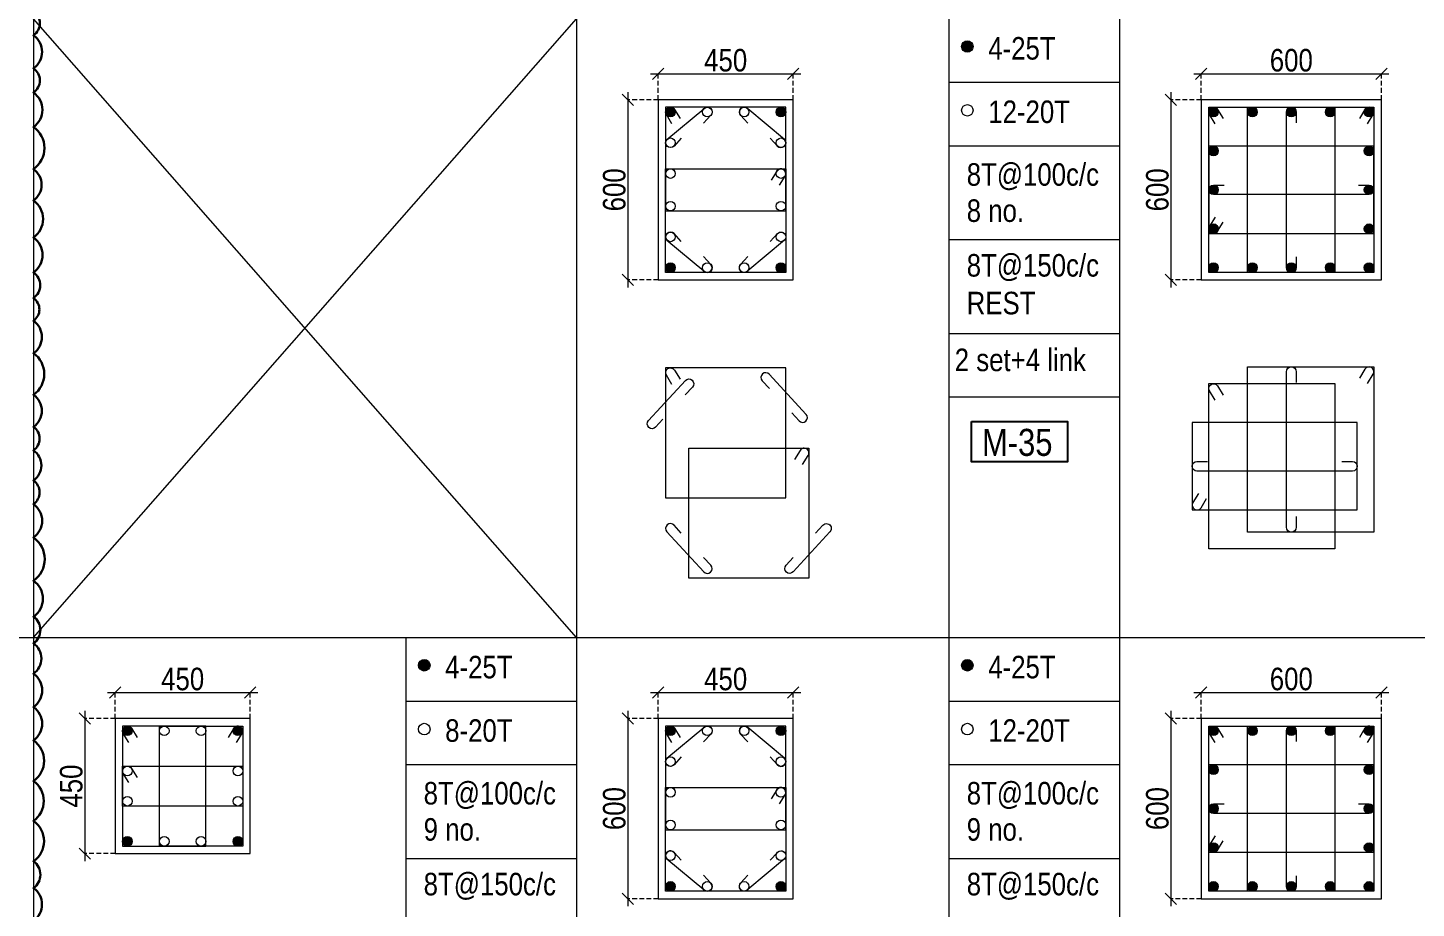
# Model space of a CAD drawing. Header units: millimetres. Extents: x 1112055 to 3390982, y -148532 to 766891.
# Drawn here: x 2129538 to 2148032, y 260026 to 271751 of the extents above; entities that cross this region are included whole.
import ezdxf
from ezdxf.enums import TextEntityAlignment as Align

# ---------------------------------------------------------------- set-up
doc = ezdxf.new("R2010")
doc.units = ezdxf.units.MM
doc.header["$PDMODE"] = 35
doc.header["$PDSIZE"] = -25
doc.linetypes.add('DASHED2', pattern=[0.375, 0.25, -0.125])
doc.linetypes.add('Hidden', pattern=[9.525, 6.35, -3.175])
for name, color, linetype, lineweight in [('B COL. SIZE DIM', 220, 'Continuous', 25), ('B COLSCH', 204, 'Continuous', 20), ('B COLUMN', 1, 'Hidden', 9), ('B STEEL', 34, 'Continuous', 15)]:
    doc.layers.add(name, color=color, linetype=linetype, lineweight=lineweight)
doc.layers.add('B TEXT', color=7, linetype='Continuous')
doc.styles.add('dim inside', font='romans.shx', dxfattribs={"width": 0.8, "height": 125})
doc.styles.add('SWINC', font='swissc.ttf')
doc.dimstyles.new('dim inside', dxfattribs={"dimtxt": 125, "dimasz": 100, "dimexe": 0, "dimexo": 0, "dimgap": 10, "dimtad": 0, "dimdec": 0, "dimzin": 0, "dimdsep": 46, "dimtxsty": 'dim inside', "dimblk": 'SMALL', "dimcen": 0.09, "dimadec": 0, "dimazin": 0, "dimtfac": 1, "dimtdec": 0, "dimtofl": 0, "dimtmove": 0, "dimatfit": 3, "dimfxl": 1, "dimtolj": 1, "dimtzin": 0, "dimarcsym": 2})

# ---------------------------------------------------------------- blocks, each defined once
blk = doc.blocks.new('_Oblique')
at = {"color": 0, "linetype": 'ByBlock', "lineweight": -2}
blk.add_line((-0.5, -0.5), (0.5, 0.5), dxfattribs=at)
blk = doc.blocks.new('*D500')
at = {"layer": 'B COL. SIZE DIM', "color": 250, "lineweight": 9, "ltscale": 250, "transparency": 16777216}
blk.add_line((2137834, 262898), (2139834, 262898), dxfattribs=at)
at = {"layer": 'B COL. SIZE DIM', "color": 250, "linetype": 'DASHED2', "lineweight": 9, "ltscale": 250, "transparency": 16777216}
for p, q in [((2137934, 262553), (2137934, 262898)), ((2139734, 262553), (2139734, 262898))]:
    blk.add_line(p, q, dxfattribs=at)
at = {"layer": 'Defpoints', "color": 0, "ltscale": 250, "transparency": 16777216}
for p in [(2139734, 262898), (2137934, 262553), (2139734, 262553)]:
    blk.add_point(p, dxfattribs=at)
at = {"layer": 'B COL. SIZE DIM', "color": 250, "lineweight": 9, "ltscale": 250, "transparency": 16777216, "xscale": 150, "yscale": 150, "zscale": 150, "rotation": 180}
blk.add_blockref('_Oblique', (2137934, 262898), dxfattribs=at)
at = {"layer": 'B COL. SIZE DIM', "color": 250, "lineweight": 9, "ltscale": 250, "transparency": 16777216, "xscale": 150, "yscale": 150, "zscale": 150}
blk.add_blockref('_Oblique', (2139734, 262898), dxfattribs=at)
at = {"layer": 'B COL. SIZE DIM', "color": 6, "ltscale": 250, "transparency": 16777216, "insert": (2138834, 263077), "char_height": 300, "attachment_point": 5, "style": 'SWINC'}
blk.add_mtext('\\A1;450', dxfattribs=at)
blk = doc.blocks.new('*D501')
at = {"layer": 'B COL. SIZE DIM', "color": 250, "lineweight": 9, "ltscale": 250, "transparency": 16777216}
blk.add_line((2137530, 262653), (2137530, 260053), dxfattribs=at)
at = {"layer": 'B COL. SIZE DIM', "color": 250, "linetype": 'DASHED2', "lineweight": 9, "ltscale": 250, "transparency": 16777216}
for p, q in [((2137934, 262553), (2137530, 262553)), ((2137934, 260153), (2137530, 260153))]:
    blk.add_line(p, q, dxfattribs=at)
at = {"layer": 'Defpoints', "color": 0, "ltscale": 250, "transparency": 16777216}
for p in [(2137934, 262553), (2137530, 260153), (2137934, 260153)]:
    blk.add_point(p, dxfattribs=at)
at = {"layer": 'B COL. SIZE DIM', "color": 250, "lineweight": 9, "ltscale": 250, "transparency": 16777216, "xscale": 150, "yscale": 150, "zscale": 150}
for p, rotation in [((2137530, 262553), 90), ((2137530, 260153), 270)]:
    blk.add_blockref('_Oblique', p, dxfattribs=dict(at, rotation=rotation))
at = {"layer": 'B COL. SIZE DIM', "color": 6, "ltscale": 250, "transparency": 16777216, "insert": (2137351, 261353), "char_height": 300, "attachment_point": 5, "rotation": 90, "style": 'SWINC'}
blk.add_mtext('\\A1;600', dxfattribs=at)
blk = doc.blocks.new('*D502')
at = {"layer": 'B COL. SIZE DIM', "color": 250, "lineweight": 9, "ltscale": 250, "transparency": 16777216}
blk.add_line((2137834, 271138), (2139834, 271138), dxfattribs=at)
at = {"layer": 'B COL. SIZE DIM', "color": 250, "linetype": 'DASHED2', "lineweight": 9, "ltscale": 250, "transparency": 16777216}
for p, q in [((2137934, 270793), (2137934, 271138)), ((2139734, 270793), (2139734, 271138))]:
    blk.add_line(p, q, dxfattribs=at)
at = {"layer": 'Defpoints', "color": 0, "ltscale": 250, "transparency": 16777216}
for p in [(2139734, 271138), (2137934, 270793), (2139734, 270793)]:
    blk.add_point(p, dxfattribs=at)
at = {"layer": 'B COL. SIZE DIM', "color": 250, "lineweight": 9, "ltscale": 250, "transparency": 16777216, "xscale": 150, "yscale": 150, "zscale": 150, "rotation": 180}
blk.add_blockref('_Oblique', (2137934, 271138), dxfattribs=at)
at = {"layer": 'B COL. SIZE DIM', "color": 250, "lineweight": 9, "ltscale": 250, "transparency": 16777216, "xscale": 150, "yscale": 150, "zscale": 150}
blk.add_blockref('_Oblique', (2139734, 271138), dxfattribs=at)
at = {"layer": 'B COL. SIZE DIM', "color": 6, "ltscale": 250, "transparency": 16777216, "insert": (2138834, 271317), "char_height": 300, "attachment_point": 5, "style": 'SWINC'}
blk.add_mtext('\\A1;450', dxfattribs=at)
blk = doc.blocks.new('*D503')
at = {"layer": 'B COL. SIZE DIM', "color": 250, "lineweight": 9, "ltscale": 250, "transparency": 16777216}
blk.add_line((2137530, 270893), (2137530, 268293), dxfattribs=at)
at = {"layer": 'B COL. SIZE DIM', "color": 250, "linetype": 'DASHED2', "lineweight": 9, "ltscale": 250, "transparency": 16777216}
for p, q in [((2137934, 270793), (2137530, 270793)), ((2137934, 268393), (2137530, 268393))]:
    blk.add_line(p, q, dxfattribs=at)
at = {"layer": 'Defpoints', "color": 0, "ltscale": 250, "transparency": 16777216}
for p in [(2137934, 270793), (2137530, 268393), (2137934, 268393)]:
    blk.add_point(p, dxfattribs=at)
at = {"layer": 'B COL. SIZE DIM', "color": 250, "lineweight": 9, "ltscale": 250, "transparency": 16777216, "xscale": 150, "yscale": 150, "zscale": 150}
for p, rotation in [((2137530, 270793), 90), ((2137530, 268393), 270)]:
    blk.add_blockref('_Oblique', p, dxfattribs=dict(at, rotation=rotation))
at = {"layer": 'B COL. SIZE DIM', "color": 6, "ltscale": 250, "transparency": 16777216, "insert": (2137351, 269593), "char_height": 300, "attachment_point": 5, "rotation": 90, "style": 'SWINC'}
blk.add_mtext('\\A1;600', dxfattribs=at)
blk = doc.blocks.new('*D512')
at = {"layer": 'B COL. SIZE DIM', "color": 250, "lineweight": 9, "ltscale": 250, "transparency": 16777216}
blk.add_line((2145068, 271138), (2147668, 271138), dxfattribs=at)
at = {"layer": 'B COL. SIZE DIM', "color": 250, "linetype": 'DASHED2', "lineweight": 9, "ltscale": 250, "transparency": 16777216}
for p, q in [((2145168, 270793), (2145168, 271138)), ((2147568, 270793), (2147568, 271138))]:
    blk.add_line(p, q, dxfattribs=at)
at = {"layer": 'Defpoints', "color": 0, "ltscale": 250, "transparency": 16777216}
for p in [(2147568, 271138), (2145168, 270793), (2147568, 270793)]:
    blk.add_point(p, dxfattribs=at)
at = {"layer": 'B COL. SIZE DIM', "color": 250, "lineweight": 9, "ltscale": 250, "transparency": 16777216, "xscale": 150, "yscale": 150, "zscale": 150, "rotation": 180}
blk.add_blockref('_Oblique', (2145168, 271138), dxfattribs=at)
at = {"layer": 'B COL. SIZE DIM', "color": 250, "lineweight": 9, "ltscale": 250, "transparency": 16777216, "xscale": 150, "yscale": 150, "zscale": 150}
blk.add_blockref('_Oblique', (2147568, 271138), dxfattribs=at)
at = {"layer": 'B COL. SIZE DIM', "color": 6, "ltscale": 250, "transparency": 16777216, "insert": (2146368, 271317), "char_height": 300, "attachment_point": 5, "style": 'SWINC'}
blk.add_mtext('\\A1;600', dxfattribs=at)
blk = doc.blocks.new('*D513')
at = {"layer": 'B COL. SIZE DIM', "color": 250, "lineweight": 9, "ltscale": 250, "transparency": 16777216}
blk.add_line((2144764, 270893), (2144764, 268293), dxfattribs=at)
at = {"layer": 'B COL. SIZE DIM', "color": 250, "linetype": 'DASHED2', "lineweight": 9, "ltscale": 250, "transparency": 16777216}
for p, q in [((2145168, 270793), (2144764, 270793)), ((2145168, 268393), (2144764, 268393))]:
    blk.add_line(p, q, dxfattribs=at)
at = {"layer": 'Defpoints', "color": 0, "ltscale": 250, "transparency": 16777216}
for p in [(2145168, 270793), (2144764, 268393), (2145168, 268393)]:
    blk.add_point(p, dxfattribs=at)
at = {"layer": 'B COL. SIZE DIM', "color": 250, "lineweight": 9, "ltscale": 250, "transparency": 16777216, "xscale": 150, "yscale": 150, "zscale": 150}
for p, rotation in [((2144764, 270793), 90), ((2144764, 268393), 270)]:
    blk.add_blockref('_Oblique', p, dxfattribs=dict(at, rotation=rotation))
at = {"layer": 'B COL. SIZE DIM', "color": 6, "ltscale": 250, "transparency": 16777216, "insert": (2144585, 269593), "char_height": 300, "attachment_point": 5, "rotation": 90, "style": 'SWINC'}
blk.add_mtext('\\A1;600', dxfattribs=at)
blk = doc.blocks.new('*D514')
at = {"layer": 'B COL. SIZE DIM', "color": 250, "lineweight": 9, "ltscale": 250, "transparency": 16777216}
blk.add_line((2145068, 262898), (2147668, 262898), dxfattribs=at)
at = {"layer": 'B COL. SIZE DIM', "color": 250, "linetype": 'DASHED2', "lineweight": 9, "ltscale": 250, "transparency": 16777216}
for p, q in [((2145168, 262553), (2145168, 262898)), ((2147568, 262553), (2147568, 262898))]:
    blk.add_line(p, q, dxfattribs=at)
at = {"layer": 'Defpoints', "color": 0, "ltscale": 250, "transparency": 16777216}
for p in [(2147568, 262898), (2145168, 262553), (2147568, 262553)]:
    blk.add_point(p, dxfattribs=at)
at = {"layer": 'B COL. SIZE DIM', "color": 250, "lineweight": 9, "ltscale": 250, "transparency": 16777216, "xscale": 150, "yscale": 150, "zscale": 150, "rotation": 180}
blk.add_blockref('_Oblique', (2145168, 262898), dxfattribs=at)
at = {"layer": 'B COL. SIZE DIM', "color": 250, "lineweight": 9, "ltscale": 250, "transparency": 16777216, "xscale": 150, "yscale": 150, "zscale": 150}
blk.add_blockref('_Oblique', (2147568, 262898), dxfattribs=at)
at = {"layer": 'B COL. SIZE DIM', "color": 6, "ltscale": 250, "transparency": 16777216, "insert": (2146368, 263077), "char_height": 300, "attachment_point": 5, "style": 'SWINC'}
blk.add_mtext('\\A1;600', dxfattribs=at)
blk = doc.blocks.new('*D515')
at = {"layer": 'B COL. SIZE DIM', "color": 250, "lineweight": 9, "ltscale": 250, "transparency": 16777216}
blk.add_line((2144764, 262653), (2144764, 260053), dxfattribs=at)
at = {"layer": 'B COL. SIZE DIM', "color": 250, "linetype": 'DASHED2', "lineweight": 9, "ltscale": 250, "transparency": 16777216}
for p, q in [((2145168, 262553), (2144764, 262553)), ((2145168, 260153), (2144764, 260153))]:
    blk.add_line(p, q, dxfattribs=at)
at = {"layer": 'Defpoints', "color": 0, "ltscale": 250, "transparency": 16777216}
for p in [(2145168, 262553), (2144764, 260153), (2145168, 260153)]:
    blk.add_point(p, dxfattribs=at)
at = {"layer": 'B COL. SIZE DIM', "color": 250, "lineweight": 9, "ltscale": 250, "transparency": 16777216, "xscale": 150, "yscale": 150, "zscale": 150}
for p, rotation in [((2144764, 262553), 90), ((2144764, 260153), 270)]:
    blk.add_blockref('_Oblique', p, dxfattribs=dict(at, rotation=rotation))
at = {"layer": 'B COL. SIZE DIM', "color": 6, "ltscale": 250, "transparency": 16777216, "insert": (2144585, 261353), "char_height": 300, "attachment_point": 5, "rotation": 90, "style": 'SWINC'}
blk.add_mtext('\\A1;600', dxfattribs=at)
blk = doc.blocks.new('*D606')
at = {"layer": 'B COL. SIZE DIM', "color": 250, "lineweight": 9, "ltscale": 250, "transparency": 16777216}
blk.add_line((2130601, 262898), (2132601, 262898), dxfattribs=at)
at = {"layer": 'B COL. SIZE DIM', "color": 250, "linetype": 'DASHED2', "lineweight": 9, "ltscale": 250, "transparency": 16777216}
for p, q in [((2130701, 262553), (2130701, 262898)), ((2132501, 262553), (2132501, 262898))]:
    blk.add_line(p, q, dxfattribs=at)
at = {"layer": 'Defpoints', "color": 0, "ltscale": 250, "transparency": 16777216}
for p in [(2132501, 262898), (2130701, 262553), (2132501, 262553)]:
    blk.add_point(p, dxfattribs=at)
at = {"layer": 'B COL. SIZE DIM', "color": 250, "lineweight": 9, "ltscale": 250, "transparency": 16777216, "xscale": 150, "yscale": 150, "zscale": 150, "rotation": 180}
blk.add_blockref('_Oblique', (2130701, 262898), dxfattribs=at)
at = {"layer": 'B COL. SIZE DIM', "color": 250, "lineweight": 9, "ltscale": 250, "transparency": 16777216, "xscale": 150, "yscale": 150, "zscale": 150}
blk.add_blockref('_Oblique', (2132501, 262898), dxfattribs=at)
at = {"layer": 'B COL. SIZE DIM', "color": 6, "ltscale": 250, "transparency": 16777216, "insert": (2131601, 263077), "char_height": 300, "attachment_point": 5, "style": 'SWINC'}
blk.add_mtext('\\A1;450', dxfattribs=at)
blk = doc.blocks.new('*D607')
at = {"layer": 'B COL. SIZE DIM', "color": 250, "lineweight": 9, "ltscale": 250, "transparency": 16777216}
blk.add_line((2130297, 262653), (2130297, 260653), dxfattribs=at)
at = {"layer": 'B COL. SIZE DIM', "color": 250, "linetype": 'DASHED2', "lineweight": 9, "ltscale": 250, "transparency": 16777216}
for p, q in [((2130701, 262553), (2130297, 262553)), ((2130701, 260753), (2130297, 260753))]:
    blk.add_line(p, q, dxfattribs=at)
at = {"layer": 'Defpoints', "color": 0, "ltscale": 250, "transparency": 16777216}
for p in [(2130701, 262553), (2130297, 260753), (2130701, 260753)]:
    blk.add_point(p, dxfattribs=at)
at = {"layer": 'B COL. SIZE DIM', "color": 250, "lineweight": 9, "ltscale": 250, "transparency": 16777216, "xscale": 150, "yscale": 150, "zscale": 150}
for p, rotation in [((2130297, 262553), 90), ((2130297, 260753), 270)]:
    blk.add_blockref('_Oblique', p, dxfattribs=dict(at, rotation=rotation))
at = {"layer": 'B COL. SIZE DIM', "color": 6, "ltscale": 250, "transparency": 16777216, "insert": (2130118, 261653), "char_height": 300, "attachment_point": 5, "rotation": 90, "style": 'SWINC'}
blk.add_mtext('\\A1;450', dxfattribs=at)

msp = doc.modelspace()

# ---------------------------------------------------------------- hatches: boundary and pattern name
at = {"layer": 'B STEEL', "lineweight": 9, "ltscale": 0.5}
h = msp.add_hatch(color=34, dxfattribs=at)
edge = h.paths.add_edge_path()
edge.add_arc((2142052.7, 271502), 76.8, 0, 360)
h = msp.add_hatch(color=34, dxfattribs=at)
edge = h.paths.add_edge_path()
edge.add_arc((2138098.4, 270628.8), 64, 0, 360)
h = msp.add_hatch(color=34, dxfattribs=at)
edge = h.paths.add_edge_path()
edge.add_arc((2139570.4, 270628.8), 64, 180, 540, ccw=False)
h = msp.add_hatch(color=34, dxfattribs=at)
edge = h.paths.add_edge_path()
edge.add_arc((2145331.9, 270628.8), 64, 0, 360)
h = msp.add_hatch(color=34, dxfattribs=at)
edge = h.paths.add_edge_path()
edge.add_arc((2145849.9, 270628.8), 64, 180, 540, ccw=False)
h = msp.add_hatch(color=34, dxfattribs=at)
edge = h.paths.add_edge_path()
edge.add_arc((2146367.9, 270628.8), 64, 180, 540, ccw=False)
h = msp.add_hatch(color=34, dxfattribs=at)
edge = h.paths.add_edge_path()
edge.add_arc((2146885.9, 270628.8), 64, 180, 540, ccw=False)
h = msp.add_hatch(color=34, dxfattribs=at)
edge = h.paths.add_edge_path()
edge.add_arc((2147403.9, 270628.8), 64, 180, 540, ccw=False)
h = msp.add_hatch(color=34, dxfattribs=at)
edge = h.paths.add_edge_path()
edge.add_arc((2145331.9, 270110.8), 64, 180, 540, ccw=False)
h = msp.add_hatch(color=34, dxfattribs=at)
edge = h.paths.add_edge_path()
edge.add_arc((2147403.9, 270110.8), 64, 180, 540, ccw=False)
h = msp.add_hatch(color=34, dxfattribs=at)
edge = h.paths.add_edge_path()
edge.add_arc((2145331.9, 269592.8), 64, 180, 540, ccw=False)
h = msp.add_hatch(color=34, dxfattribs=at)
edge = h.paths.add_edge_path()
edge.add_arc((2147403.9, 269592.8), 64, 180, 540, ccw=False)
h = msp.add_hatch(color=34, dxfattribs=at)
edge = h.paths.add_edge_path()
edge.add_arc((2145331.9, 269074.8), 64, 180, 540, ccw=False)
h = msp.add_hatch(color=34, dxfattribs=at)
edge = h.paths.add_edge_path()
edge.add_arc((2147403.9, 269074.8), 64, 180, 540, ccw=False)
h = msp.add_hatch(color=34, dxfattribs=at)
edge = h.paths.add_edge_path()
edge.add_arc((2138098.4, 268556.8), 64, 0, 360, ccw=False)
h = msp.add_hatch(color=34, dxfattribs=at)
edge = h.paths.add_edge_path()
edge.add_arc((2139570.4, 268556.8), 64, -180, 180)
h = msp.add_hatch(color=34, dxfattribs=at)
edge = h.paths.add_edge_path()
edge.add_arc((2145331.9, 268556.8), 64, 0, 360, ccw=False)
h = msp.add_hatch(color=34, dxfattribs=at)
edge = h.paths.add_edge_path()
edge.add_arc((2145849.9, 268556.8), 64, 180, 540, ccw=False)
h = msp.add_hatch(color=34, dxfattribs=at)
edge = h.paths.add_edge_path()
edge.add_arc((2146367.9, 268556.8), 64, 180, 540, ccw=False)
h = msp.add_hatch(color=34, dxfattribs=at)
edge = h.paths.add_edge_path()
edge.add_arc((2146885.9, 268556.8), 64, 180, 540, ccw=False)
h = msp.add_hatch(color=34, dxfattribs=at)
edge = h.paths.add_edge_path()
edge.add_arc((2147403.9, 268556.8), 64, -180, 180)
h = msp.add_hatch(color=34, dxfattribs=at)
edge = h.paths.add_edge_path()
edge.add_arc((2134819.2, 263262.1), 76.8, 0, 360)
h = msp.add_hatch(color=34, dxfattribs=at)
edge = h.paths.add_edge_path()
edge.add_arc((2142052.7, 263262.1), 76.8, 0, 360)
h = msp.add_hatch(color=34, dxfattribs=at)
edge = h.paths.add_edge_path()
edge.add_arc((2130864.8, 262388.9), 64, 0, 360)
h = msp.add_hatch(color=34, dxfattribs=at)
edge = h.paths.add_edge_path()
edge.add_arc((2132336.8, 262388.9), 64, 180, 540, ccw=False)
h = msp.add_hatch(color=34, dxfattribs=at)
edge = h.paths.add_edge_path()
edge.add_arc((2138098.4, 262388.9), 64, 0, 360)
h = msp.add_hatch(color=34, dxfattribs=at)
edge = h.paths.add_edge_path()
edge.add_arc((2139570.4, 262388.9), 64, 180, 540, ccw=False)
h = msp.add_hatch(color=34, dxfattribs=at)
edge = h.paths.add_edge_path()
edge.add_arc((2145331.9, 262388.9), 64, 0, 360)
h = msp.add_hatch(color=34, dxfattribs=at)
edge = h.paths.add_edge_path()
edge.add_arc((2145849.9, 262388.9), 64, 180, 540, ccw=False)
h = msp.add_hatch(color=34, dxfattribs=at)
edge = h.paths.add_edge_path()
edge.add_arc((2146367.9, 262388.9), 64, 180, 540, ccw=False)
h = msp.add_hatch(color=34, dxfattribs=at)
edge = h.paths.add_edge_path()
edge.add_arc((2146885.9, 262388.9), 64, 180, 540, ccw=False)
h = msp.add_hatch(color=34, dxfattribs=at)
edge = h.paths.add_edge_path()
edge.add_arc((2147403.9, 262388.9), 64, 180, 540, ccw=False)
h = msp.add_hatch(color=34, dxfattribs=at)
edge = h.paths.add_edge_path()
edge.add_arc((2145331.9, 261871), 64, 180, 540, ccw=False)
h = msp.add_hatch(color=34, dxfattribs=at)
edge = h.paths.add_edge_path()
edge.add_arc((2147403.9, 261871), 64, 180, 540, ccw=False)
h = msp.add_hatch(color=34, dxfattribs=at)
edge = h.paths.add_edge_path()
edge.add_arc((2145331.9, 261353), 64, 180, 540, ccw=False)
h = msp.add_hatch(color=34, dxfattribs=at)
edge = h.paths.add_edge_path()
edge.add_arc((2147403.9, 261353), 64, 180, 540, ccw=False)
h = msp.add_hatch(color=34, dxfattribs=at)
edge = h.paths.add_edge_path()
edge.add_arc((2130864.8, 260917), 64, 0, 360, ccw=False)
h = msp.add_hatch(color=34, dxfattribs=at)
edge = h.paths.add_edge_path()
edge.add_arc((2132336.8, 260917), 64, -180, 180)
h = msp.add_hatch(color=34, dxfattribs=at)
edge = h.paths.add_edge_path()
edge.add_arc((2145331.9, 260835), 64, 180, 540, ccw=False)
h = msp.add_hatch(color=34, dxfattribs=at)
edge = h.paths.add_edge_path()
edge.add_arc((2147403.9, 260835), 64, 180, 540, ccw=False)
h = msp.add_hatch(color=34, dxfattribs=at)
edge = h.paths.add_edge_path()
edge.add_arc((2138098.4, 260317), 64, 0, 360, ccw=False)
h = msp.add_hatch(color=34, dxfattribs=at)
edge = h.paths.add_edge_path()
edge.add_arc((2139570.4, 260317), 64, -180, 180)
h = msp.add_hatch(color=34, dxfattribs=at)
edge = h.paths.add_edge_path()
edge.add_arc((2145331.9, 260317), 64, 0, 360, ccw=False)
h = msp.add_hatch(color=34, dxfattribs=at)
edge = h.paths.add_edge_path()
edge.add_arc((2145849.9, 260317), 64, 180, 540, ccw=False)
h = msp.add_hatch(color=34, dxfattribs=at)
edge = h.paths.add_edge_path()
edge.add_arc((2146367.9, 260317), 64, 180, 540, ccw=False)
h = msp.add_hatch(color=34, dxfattribs=at)
edge = h.paths.add_edge_path()
edge.add_arc((2146885.9, 260317), 64, 180, 540, ccw=False)
h = msp.add_hatch(color=34, dxfattribs=at)
edge = h.paths.add_edge_path()
edge.add_arc((2147403.9, 260317), 64, -180, 180)

# ---------------------------------------------------------------- linework, layer by layer
at = {"color": 2, "lineweight": 30}
msp.add_lwpolyline([(2129613.8, 271972.5, -0.5205671), (2129613.8, 271649.3, -0.5205671), (2129613.8, 271211.7, -0.5205671), (2129613.8, 270887.5, -0.5205671), (2129613.8, 270429.7, -0.5205671), (2129613.8, 269868.6, -0.5205671), (2129613.8, 269451.1, -0.5205671), (2129613.8, 268958.9, -0.5205671), (2129613.8, 268492.9, -0.5205671), (2129613.8, 268152, -0.5205671), (2129613.8, 267847.9, -0.5205671), (2129613.8, 267417.2, -0.5205671), (2129613.8, 266863.9, -0.5205671), (2129613.8, 266436.8, -0.5205671), (2129613.8, 266123.8, -0.5205671), (2129613.8, 265721.4, -0.5205671), (2129613.8, 265407.5, -0.5205671), (2129613.8, 264963, -0.5205671), (2129613.8, 264387.3, -0.5205671), (2129613.8, 263909, -0.5205671), (2129613.8, 263554.2, -0.5205671), (2129613.8, 263149.5, -0.5205671), (2129613.8, 262704.9, -0.5205671), (2129613.8, 262260.9, -0.5205671), (2129613.8, 261719.7, -0.5205671), (2129613.8, 261189.6, -0.5205671), (2129613.8, 260650.9, -0.5205671), (2129613.8, 260294.5, -0.5205671), (2129613.8, 259859.1, -0.5205671)], format="xyb", dxfattribs=at)
at = {"layer": 'B COLSCH', "color": 250, "lineweight": 0}
for p, q in [((2129613.8, 296589.8), (2129613.8, 239898.1)), ((2136847.3, 296589.8), (2136847.3, 239898.1)), ((2141806.5, 296589.8), (2141806.5, 247150.7)), ((2141806.5, 296589.8), (2141806.5, 247150.7)), ((2144080.8, 296589.8), (2144080.8, 239898.1)), ((2141806.5, 271025.3), (2144080.8, 271025.3)), ((2141806.5, 270180.3), (2144080.8, 270180.3)), ((2141806.5, 268930.5), (2144080.8, 268930.5)), ((2141806.5, 267680.7), (2144080.8, 267680.7)), ((2141806.5, 266835.8), (2144080.8, 266835.8)), ((2088785.4, 263630.4), (2230883.4, 263630.4)), ((2134572.9, 263630.4), (2134572.9, 247150.7)), ((2134572.9, 262785.4), (2136847.3, 262785.4)), ((2141806.5, 262785.4), (2144080.8, 262785.4)), ((2134572.9, 261940.4), (2136847.3, 261940.4)), ((2141806.5, 261940.4), (2144080.8, 261940.4)), ((2134572.9, 260690.7), (2136847.3, 260690.7)), ((2141806.5, 260690.7), (2144080.8, 260690.7))]:
    msp.add_line(p, q, dxfattribs=at)
for points in [[(2129613.8, 263630.4), (2136847.3, 271870.3), (2129613.8, 280110.1), (2136847.3, 288350), (2129613.8, 296589.8)], [(2136847.3, 263630.4), (2129613.8, 271870.3), (2136847.3, 280110.1), (2129613.8, 288350), (2136847.3, 296589.8)]]:
    msp.add_lwpolyline(points, dxfattribs=at)
at = {"layer": 'B COLUMN', "color": 1, "linetype": 'ByBlock', "lineweight": 20}
for points in [[(2137934.4, 268392.8), (2139734.4, 268392.8), (2139734.4, 270792.8), (2137934.4, 270792.8)], [(2145167.9, 268392.8), (2147567.9, 268392.8), (2147567.9, 270792.8), (2145167.9, 270792.8)], [(2130700.8, 260753), (2132500.8, 260753), (2132500.8, 262553), (2130700.8, 262553)], [(2137934.4, 260153), (2139734.4, 260153), (2139734.4, 262553), (2137934.4, 262553)], [(2145167.9, 260153), (2147567.9, 260153), (2147567.9, 262553), (2145167.9, 262553)]]:
    msp.add_lwpolyline(points, close=True, dxfattribs=at)
at = {"layer": 'B STEEL', "color": 34, "lineweight": 9, "ltscale": 0.5}
for points in [[(2138034.4, 269311.6), (2139634.4, 269311.6), (2139634.4, 270692.8), (2138034.4, 270692.8)], [(2146949.9, 270692.8), (2146949.9, 268492.8), (2145267.9, 268492.8), (2145267.9, 270692.8)], [(2147467.9, 270692.8), (2147467.9, 268492.8), (2145785.9, 268492.8), (2145785.9, 270692.8)], [(2145267.9, 269010.8), (2147467.9, 269010.8), (2147467.9, 270174.8), (2145267.9, 270174.8)], [(2138034.4, 269874), (2139634.4, 269874), (2139634.4, 268492.8), (2138034.4, 268492.8)], [(2138034.4, 265490.8), (2139634.4, 265490.8), (2139634.4, 267222), (2138034.4, 267222)], [(2147467.9, 267235), (2147467.9, 265035), (2145785.9, 265035), (2145785.9, 267235)], [(2146949.9, 267012), (2146949.9, 264812), (2145267.9, 264812), (2145267.9, 267012)], [(2145046.6, 265329.9), (2147246.6, 265329.9), (2147246.6, 266494), (2145046.6, 266494)], [(2138342.9, 266153.2), (2139942.9, 266153.2), (2139942.9, 264422), (2138342.9, 264422)], [(2130800.8, 260853), (2131910.2, 260853), (2131910.2, 262453), (2130800.8, 262453)], [(2132400.8, 260853), (2131291.5, 260853), (2131291.5, 262453), (2132400.8, 262453)], [(2138034.4, 261071.7), (2139634.4, 261071.7), (2139634.4, 262453), (2138034.4, 262453)], [(2146949.9, 262453), (2146949.9, 260253), (2145267.9, 260253), (2145267.9, 262453)], [(2147467.9, 262453), (2147467.9, 260253), (2145785.9, 260253), (2145785.9, 262453)], [(2130800.8, 261918.6), (2132400.8, 261918.6), (2132400.8, 261387.4), (2130800.8, 261387.4)], [(2145267.9, 260771), (2147467.9, 260771), (2147467.9, 261935), (2145267.9, 261935)], [(2138034.4, 261634.2), (2139634.4, 261634.2), (2139634.4, 260253), (2138034.4, 260253)]]:
    msp.add_lwpolyline(points, close=True, dxfattribs=at)
for points in [[(2138118.6, 270473.8), (2138043.9, 270595.2, -1), (2138152.9, 270662.3), (2138227.7, 270540.9)], [(2138242, 270281.2), (2138145.5, 270176.1, -1), (2138051.2, 270262.7), (2138541.9, 270672.1, -1), (2138636.2, 270585.5), (2138539.7, 270480.4)], [(2139426.7, 270281.2), (2139523.2, 270176.1, 1), (2139617.5, 270262.7), (2139126.9, 270672.1, 1), (2139032.5, 270585.5), (2139129, 270480.4)], [(2145352.2, 270473.8), (2145277.4, 270595.2, -1), (2145386.5, 270662.3), (2145461.2, 270540.9)], [(2146431.9, 268699.5), (2146431.9, 268556.8, -1), (2146303.9, 268556.8), (2146303.9, 270628.8, -1), (2146431.9, 270628.8), (2146431.9, 270486.1)], [(2147383.7, 270473.8), (2147458.4, 270595.2, 1), (2147349.4, 270662.3), (2147274.6, 270540.9)], [(2139550.1, 269655), (2139624.9, 269776.4, 1), (2139515.8, 269843.6), (2139441.1, 269722.1)], [(2147261.3, 269656.8), (2147403.9, 269656.8, -1), (2147403.9, 269528.8), (2145331.9, 269528.8, -1), (2145331.9, 269656.8), (2145474.6, 269656.8)], [(2145352.2, 269229.9), (2145277.4, 269108.4, 1), (2145386.5, 269041.3), (2145461.2, 269162.7)], [(2138242, 268904.4), (2138145.5, 269009.5, 1), (2138051.2, 268922.9), (2138541.9, 268513.5, 1), (2138636.2, 268600.1), (2138539.7, 268705.2)], [(2139426.7, 268904.4), (2139523.2, 269009.5, -1), (2139617.5, 268922.9), (2139126.9, 268513.5, -1), (2139032.5, 268600.1), (2139129, 268705.2)], [(2137996.7, 266538), (2137900.2, 266432.9, -1), (2137805.9, 266519.5), (2138296.6, 267053.9, -1), (2138390.9, 266967.3), (2138294.4, 266862.3)], [(2138118.6, 267002.9), (2138043.9, 267124.4, -1), (2138152.9, 267191.5), (2138227.7, 267070)], [(2139714.5, 266621.7), (2139810.9, 266516.6, 1), (2139905.3, 266603.2), (2139414.6, 267137.6, 1), (2139320.3, 267051), (2139416.8, 266945.9)], [(2146431.9, 265241.7), (2146431.9, 265099.1, -1), (2146303.9, 265099.1), (2146303.9, 267171, -1), (2146431.9, 267171), (2146431.9, 267028.4)], [(2147383.7, 267016), (2147458.4, 267137.5, 1), (2147349.4, 267204.6), (2147274.6, 267083.1)], [(2145352.2, 266792.9), (2145277.4, 266914.4, -1), (2145386.5, 266981.5), (2145461.2, 266860)], [(2139858.7, 265934.1), (2139933.4, 266055.6, 1), (2139824.4, 266122.7), (2139749.6, 266001.2)], [(2147040, 265976), (2147182.6, 265976, -1), (2147182.6, 265847.9), (2145110.7, 265847.9, -1), (2145110.7, 265976), (2145253.3, 265976)], [(2145130.9, 265549), (2145056.1, 265427.5, 1), (2145165.2, 265360.4), (2145239.9, 265481.9)], [(2138242, 265022.3), (2138145.5, 265127.3, 1), (2138051.2, 265040.7), (2138541.9, 264506.4, 1), (2138636.2, 264592.9), (2138539.7, 264698)], [(2140032.2, 265022.3), (2140128.7, 265127.3, -1), (2140223, 265040.7), (2139732.4, 264506.4, -1), (2139638.1, 264592.9), (2139734.5, 264698)], [(2130885.1, 262233.9), (2130810.3, 262355.4, -1), (2130919.4, 262422.5), (2130994.1, 262301)], [(2132316.6, 262233.9), (2132391.3, 262355.4, 1), (2132282.3, 262422.5), (2132207.5, 262301)], [(2138118.6, 262233.9), (2138043.9, 262355.4, -1), (2138152.9, 262422.5), (2138227.7, 262301)], [(2138242, 262041.3), (2138145.5, 261936.3, -1), (2138051.2, 262022.8), (2138541.9, 262432.2, -1), (2138636.2, 262345.6), (2138539.7, 262240.6)], [(2139426.7, 262041.3), (2139523.2, 261936.3, 1), (2139617.5, 262022.8), (2139126.9, 262432.2, 1), (2139032.5, 262345.6), (2139129, 262240.6)], [(2145352.2, 262233.9), (2145277.4, 262355.4, -1), (2145386.5, 262422.5), (2145461.2, 262301)], [(2146431.9, 260459.6), (2146431.9, 260317, -1), (2146303.9, 260317), (2146303.9, 262388.9, -1), (2146431.9, 262388.9), (2146431.9, 262246.3)], [(2147383.7, 262233.9), (2147458.4, 262355.4, 1), (2147349.4, 262422.5), (2147274.6, 262301)], [(2130885.1, 261699.5), (2130810.3, 261821, -1), (2130919.4, 261888.1), (2130994.1, 261766.6)], [(2139550.1, 261415.1), (2139624.9, 261536.6, 1), (2139515.8, 261603.7), (2139441.1, 261482.2)], [(2147261.3, 261417), (2147403.9, 261417, -1), (2147403.9, 261288.9), (2145331.9, 261288.9, -1), (2145331.9, 261417), (2145474.6, 261417)], [(2145352.2, 260990), (2145277.4, 260868.5, 1), (2145386.5, 260801.4), (2145461.2, 260922.9)], [(2138242, 260664.6), (2138145.5, 260769.7, 1), (2138051.2, 260683.1), (2138541.9, 260273.7, 1), (2138636.2, 260360.3), (2138539.7, 260465.4)], [(2139426.7, 260664.6), (2139523.2, 260769.7, -1), (2139617.5, 260683.1), (2139126.9, 260273.7, -1), (2139032.5, 260360.3), (2139129, 260465.4)]]:
    msp.add_lwpolyline(points, format="xyb", dxfattribs=at)
for centre, radius in [((2142052.7, 271502), 76.8), ((2138098.4, 270628.8), 64), ((2138589, 270628.8), 64), ((2139079.7, 270628.8), 64), ((2139570.4, 270628.8), 64), ((2142052.7, 270651.7), 76.8), ((2145331.9, 270628.8), 64), ((2145849.9, 270628.8), 64), ((2146367.9, 270628.8), 64), ((2146885.9, 270628.8), 64), ((2147403.9, 270628.8), 64), ((2138098.4, 270219.4), 64), ((2139570.4, 270219.4), 64), ((2145331.9, 270110.8), 64), ((2147403.9, 270110.8), 64), ((2138098.4, 269810), 64), ((2139570.4, 269810), 64), ((2145331.9, 269592.8), 64), ((2147403.9, 269592.8), 64), ((2138098.4, 269375.6), 64), ((2139570.4, 269375.6), 64), ((2145331.9, 269074.8), 64), ((2147403.9, 269074.8), 64), ((2138098.4, 268966.2), 64), ((2139570.4, 268966.2), 64), ((2138098.4, 268556.8), 64), ((2138589, 268556.8), 64), ((2139079.7, 268556.8), 64), ((2139570.4, 268556.8), 64), ((2145331.9, 268556.8), 64), ((2145849.9, 268556.8), 64), ((2146367.9, 268556.8), 64), ((2146885.9, 268556.8), 64), ((2147403.9, 268556.8), 64), ((2134819.2, 263262.1), 76.8), ((2142052.7, 263262.1), 76.8), ((2130864.8, 262388.9), 64), ((2131355.5, 262388.9), 64), ((2131846.2, 262388.9), 64), ((2132336.8, 262388.9), 64), ((2134819.2, 262411.9), 76.8), ((2138098.4, 262388.9), 64), ((2138589, 262388.9), 64), ((2139079.7, 262388.9), 64), ((2139570.4, 262388.9), 64), ((2142052.7, 262411.9), 76.8), ((2145331.9, 262388.9), 64), ((2145849.9, 262388.9), 64), ((2146367.9, 262388.9), 64), ((2146885.9, 262388.9), 64), ((2147403.9, 262388.9), 64), ((2130864.8, 261854.6), 64), ((2132336.8, 261854.6), 64), ((2138098.4, 261979.6), 64), ((2139570.4, 261979.6), 64), ((2145331.9, 261871), 64), ((2147403.9, 261871), 64), ((2130864.8, 261451.4), 64), ((2132336.8, 261451.4), 64), ((2138098.4, 261570.2), 64), ((2139570.4, 261570.2), 64), ((2145331.9, 261353), 64), ((2147403.9, 261353), 64), ((2138098.4, 261135.8), 64), ((2139570.4, 261135.8), 64), ((2130864.8, 260917), 64), ((2131355.5, 260917), 64), ((2131846.2, 260917), 64), ((2132336.8, 260917), 64), ((2138098.4, 260726.4), 64), ((2139570.4, 260726.4), 64), ((2145331.9, 260835), 64), ((2147403.9, 260835), 64), ((2138098.4, 260317), 64), ((2138589, 260317), 64), ((2139079.7, 260317), 64), ((2139570.4, 260317), 64), ((2145331.9, 260317), 64), ((2145849.9, 260317), 64), ((2146367.9, 260317), 64), ((2146885.9, 260317), 64), ((2147403.9, 260317), 64)]:
    msp.add_circle(centre, radius, dxfattribs=at)
at = {"layer": 'B TEXT', "color": 1}
msp.add_lwpolyline([(2142110.1, 266506.7), (2143384.7, 266506.7), (2143384.7, 265968.7), (2142110.1, 265968.7)], close=True, dxfattribs=at)

# ---------------------------------------------------------------- texts
at = {"layer": 'B TEXT', "style": 'SWINC'}
for s, p in [('4-25T', (2142331.3, 271327.4)), ('12-20T', (2142331.3, 270482.4)), ('8T@100c/c', (2142044.3, 269647.6)), ('8 no.', (2142044.3, 269165.8)), ('8T@150c/c', (2142044.3, 268437.7)), ('REST', (2142044.3, 267935.3)), ('2 set+4 link', (2141884.7, 267178.3)), ('4-25T', (2135097.7, 263087.6)), ('4-25T', (2142331.3, 263087.6)), ('8-20T', (2135097.7, 262242.6)), ('12-20T', (2142331.3, 262242.6)), ('8T@100c/c', (2134810.8, 261407.7)), ('8T@100c/c', (2142044.3, 261407.7)), ('9 no.', (2134810.8, 260926)), ('9 no.', (2142044.3, 260926)), ('8T@150c/c', (2134810.8, 260197.8)), ('8T@150c/c', (2134810.8, 260197.8)), ('8T@150c/c', (2142044.3, 260197.8))]:
    msp.add_text(s, height=300, dxfattribs=at).set_placement(p)
at = {"layer": 'B TEXT', "color": 1, "style": 'SWINC'}
msp.add_text('M-35', height=360, dxfattribs=at).set_placement((2142247.5, 265942.2), align=Align.BOTTOM_LEFT)

# ---------------------------------------------------------------- dimensions: what is measured, and where the dimension line sits
at = {"layer": 'B COL. SIZE DIM', "color": 250, "ltscale": 250}
for base, p1, p2, picture, middle in [((2139734.4, 271137.8), (2137934.4, 270792.8), (2139734.4, 270792.8), '*D502', (2138834.4, 271316.6)), ((2147567.9, 271137.8), (2145167.9, 270792.8), (2147567.9, 270792.8), '*D512', (2146367.9, 271316.7)), ((2132500.8, 262897.9), (2130700.8, 262553), (2132500.8, 262553), '*D606', (2131600.8, 263076.7)), ((2139734.4, 262897.9), (2137934.4, 262553), (2139734.4, 262553), '*D500', (2138834.4, 263076.7)), ((2147567.9, 262897.9), (2145167.9, 262553), (2147567.9, 262553), '*D514', (2146367.9, 263076.9))]:
    dim = msp.add_linear_dim(base=base, p1=p1, p2=p2, dimstyle='dim inside', override={"dimtxt": 300, "dimasz": 150, "dimgap": 25, "dimtad": 3, "dimlfac": 0.25, "dimtxsty": 'SWINC', "dimblk1": 'Oblique', "dimblk2": 'Oblique', "dimsah": 1, "dimdle": 100, "dimclrd": 250, "dimclre": 250, "dimclrt": 6, "dimfxl": 1000, "dimlwd": 9, "dimlwe": 9}, dxfattribs=at)
    dim.commit()
    dim.dimension.update_dxf_attribs({"geometry": picture, "text_midpoint": middle})
for base, p1, p2, picture, middle in [((2137530.5, 268392.8), (2137934.4, 270792.8), (2137934.4, 268392.8), '*D503', (2137351.5, 269592.8)), ((2144764, 268392.8), (2145167.9, 270792.8), (2145167.9, 268392.8), '*D513', (2144585, 269592.8)), ((2130296.9, 260753), (2130700.8, 262553), (2130700.8, 260753), '*D607', (2130118.1, 261653)), ((2137530.5, 260153), (2137934.4, 262553), (2137934.4, 260153), '*D501', (2137351.5, 261353)), ((2144764, 260153), (2145167.9, 262553), (2145167.9, 260153), '*D515', (2144585, 261353))]:
    dim = msp.add_linear_dim(base=base, p1=p1, p2=p2, angle=90, dimstyle='dim inside', override={"dimtxt": 300, "dimasz": 150, "dimgap": 25, "dimtad": 3, "dimlfac": 0.25, "dimtxsty": 'SWINC', "dimblk1": 'Oblique', "dimblk2": 'Oblique', "dimsah": 1, "dimdle": 100, "dimclrd": 250, "dimclre": 250, "dimclrt": 6, "dimfxl": 1000, "dimlwd": 9, "dimlwe": 9}, dxfattribs=at)
    dim.commit()
    dim.dimension.update_dxf_attribs({"geometry": picture, "text_midpoint": middle})

doc.saveas('drawing.dxf')
